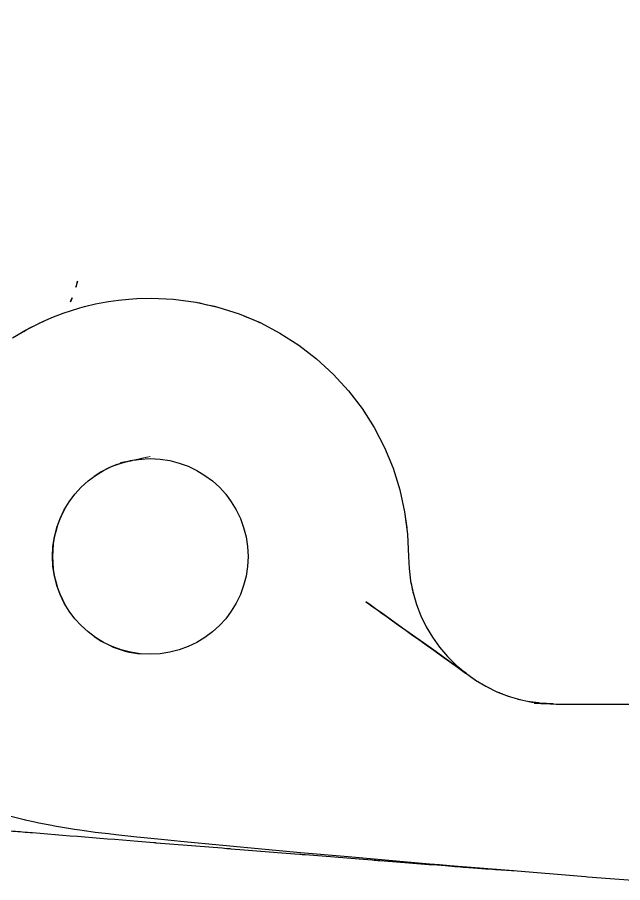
# Model space of a CAD drawing. Header units: millimetres. Extents: x -176 to 23, y -19 to 19.
# Drawn here: x -141.8 to -133.6, y -18.42 to -6.7 of the extents above; entities that cross this region are included whole.
import ezdxf

# ---------------------------------------------------------------- set-up
doc = ezdxf.new("R2010")
doc.units = ezdxf.units.MM
doc.linetypes.add('HIDDEN', pattern=[1.905, 1.27, -0.635])

msp = doc.modelspace()

# ---------------------------------------------------------------- linework, layer by layer
at = {"color": 7, "linetype": 'Continuous', "lineweight": 25}
for p, q in [((-140.452, -12.755), (-140.343, -12.72)), ((-136.553, -13.394), (-136.524, -13.611)), ((-135.726, -15.579), (-135.719, -15.585)), ((-135.635, -15.645), (-135.635, -15.645)), ((-135.492, -15.735), (-135.465, -15.75)), ((-135.451, -15.759), (-135.445, -15.762)), ((-135.149, -15.892), (-135.148, -15.892)), ((-135.017, -15.931), (-134.997, -15.937)), ((-134.989, -15.939), (-134.989, -15.939))]:
    msp.add_line(p, q, dxfattribs=at)
at = {"color": 7, "linetype": 'HIDDEN', "lineweight": 18}
for p, q in [((-140.511, -15.222), (-140.503, -15.226)), ((-135.152, -15.891), (-135.151, -15.891))]:
    msp.add_line(p, q, dxfattribs=at)
at = {"color": 7, "linetype": 'Continuous', "lineweight": 25, "flags": 128}
for points in [[(-140.998, -10.33), (-140.995, -10.315), (-140.986, -10.272), (-141.008, -10.354), (-140.998, -10.33)], [(-141.866, -11.039), (-141.735, -10.961), (-141.707, -10.944), (-141.464, -10.821), (-141.333, -10.764), (-141.182, -10.706), (-140.953, -10.632), (-140.891, -10.615), (-140.744, -10.58), (-140.593, -10.551), (-140.568, -10.546), (-140.43, -10.527), (-140.291, -10.514), (-140.18, -10.505), (-139.987, -10.5), (-139.683, -10.514), (-139.381, -10.555), (-139.084, -10.622), (-138.793, -10.715), (-138.512, -10.832), (-138.242, -10.973), (-137.986, -11.138), (-137.745, -11.323), (-137.521, -11.53), (-137.315, -11.755), (-137.13, -11.997), (-136.967, -12.254), (-136.826, -12.524), (-136.71, -12.806), (-136.619, -13.096), (-136.553, -13.394), (-136.513, -13.696), (-136.5, -14), (-136.493, -14.165), (-136.473, -14.329), (-136.439, -14.491), (-136.392, -14.649), (-136.332, -14.803), (-136.259, -14.952), (-136.174, -15.094), (-136.078, -15.228), (-135.971, -15.355), (-135.855, -15.471), (-135.728, -15.578), (-135.594, -15.674), (-135.452, -15.759), (-135.303, -15.832), (-135.149, -15.892), (-134.991, -15.939), (-134.829, -15.973), (-134.665, -15.993), (-134.5, -16), (-92.29, -16)], [(-141.071, -10.525), (-141.059, -10.498), (-141.081, -10.549), (-141.071, -10.525)], [(-140.452, -12.755), (-140.453, -12.755), (-140.56, -12.799)], [(-140.56, -12.799), (-140.663, -12.853), (-140.76, -12.915)], [(-140.76, -15.085), (-140.663, -15.147), (-140.563, -15.199)], [(-135.592, -15.675), (-135.583, -15.681), (-135.582, -15.682)], [(-134.825, -15.973), (-134.821, -15.973), (-134.799, -15.976)], [(-141.944, -17.503), (-141.707, -17.564), (-141.693, -17.568), (-141.562, -17.597), (-141.512, -17.607), (-141.333, -17.642), (-141.296, -17.649), (-141.025, -17.694), (-140.953, -17.704), (-140.894, -17.712), (-140.772, -17.729), (-140.748, -17.733), (-140.567, -17.754), (-140.466, -17.766), (-140.18, -17.796), (-140.081, -17.806), (-139.76, -17.839), (-139.59, -17.855), (-138.443, -17.964), (-137.963, -18.01), (-137.319, -18.066), (-136.217, -18.162), (-136.082, -18.174), (-135.94, -18.185), (-135.137, -18.251), (-134.101, -18.336), (-134.074, -18.338), (-133.03, -18.419)]]:
    msp.add_lwpolyline(points, dxfattribs=at)
at = {"color": 7, "linetype": 'HIDDEN', "lineweight": 18, "flags": 128}
for points in [[(-140.192, -12.69), (-140.23, -12.695), (-140.343, -12.72)], [(-140.563, -15.199), (-140.56, -15.201), (-140.553, -15.204)], [(-134.989, -15.939), (-134.987, -15.94), (-134.982, -15.941), (-134.841, -15.971), (-134.84, -15.971), (-134.84, -15.971)]]:
    msp.add_lwpolyline(points, dxfattribs=at)
at = {"color": 7, "linetype": 'Continuous', "lineweight": 25}
msp.add_circle((-140, -14), 1.325, dxfattribs=at)
for centre, radius, start, end in [((-140, -14), 1.325, 150.0001, 209.9999), ((-140.002, -14.013), 1.312, 245.1867, 265.0576)]:
    msp.add_arc(centre, radius, start, end, dxfattribs=at)
for points, knots in [([(-135.552, 18.217), (-135.543, 18.221), (-135.531, 18.225), (-135.956, 18.192), (-136.372, 18.159), (-136.715, 18.133), (-137.362, 18.082), (-137.657, 18.059), (-138.345, 18.004), (-138.635, 17.981), (-139.32, 17.926), (-139.647, 17.9), (-140.588, 17.824), (-141.27, 17.767), (-142.416, 17.674), (-143.134, 17.615), (-143.902, 17.552), (-145.049, 17.464), (-146.548, 17.341), (-147.986, 17.218), (-148.14, 17.197), (-148.415, 17.177), (-148.695, 17.147), (-149.023, 17.117), (-149.31, 17.089), (-149.62, 17.059), (-149.913, 17.03), (-150.538, 16.969), (-151.421, 16.881), (-152.606, 16.763), (-153.771, 16.648), (-154.982, 16.527), (-156.104, 16.416), (-157.086, 16.319), (-157.759, 16.249), (-158.365, 16.188), (-158.888, 16.131), (-159.465, 16.071), (-159.994, 16.012), (-160.396, 15.969), (-160.688, 15.936), (-160.835, 15.92), (-161.011, 15.899), (-161.182, 15.881), (-161.356, 15.859), (-161.52, 15.842), (-161.656, 15.821), (-161.836, 15.795), (-162.032, 15.764), (-162.296, 15.724), (-162.476, 15.694), (-162.663, 15.666), (-162.878, 15.62), (-163.121, 15.574), (-163.328, 15.53), (-163.556, 15.486), (-163.859, 15.407), (-164.13, 15.343), (-164.308, 15.297), (-164.479, 15.255), (-164.733, 15.164), (-165.058, 15.077), (-165.344, 14.965), (-165.575, 14.882), (-165.761, 14.81), (-165.968, 14.732), (-166.211, 14.605), (-166.532, 14.473), (-166.836, 14.301), (-167.1, 14.179), (-167.395, 13.998), (-167.6, 13.88), (-167.782, 13.767), (-167.991, 13.642), (-168.203, 13.48), (-168.526, 13.271), (-168.779, 13.065), (-169.068, 12.862), (-169.351, 12.615), (-169.648, 12.383), (-169.951, 12.102), (-170.274, 11.821), (-170.551, 11.534), (-170.908, 11.19), (-171.139, 10.925), (-171.424, 10.621), (-171.591, 10.413), (-171.757, 10.216), (-171.943, 9.999), (-172.11, 9.763), (-172.356, 9.456), (-172.546, 9.167), (-172.758, 8.882), (-172.962, 8.546), (-173.145, 8.278), (-173.354, 7.9), (-173.513, 7.645), (-173.72, 7.231), (-173.859, 6.985), (-174.057, 6.541), (-174.179, 6.3), (-174.362, 5.831), (-174.469, 5.592), (-174.552, 5.346), (-174.619, 5.145), (-174.715, 4.852), (-174.788, 4.66), (-174.909, 4.219), (-174.879, 4.327), (-174.989, 3.959), (-175.026, 3.791), (-175.064, 3.642), (-175.199, 3.041), (-175.179, 3.141), (-175.295, 2.496), (-175.323, 2.321), (-175.328, 2.308), (-175.403, 1.715), (-175.408, 1.658), (-175.449, 1.303), (-175.47, 0.959), (-175.479, 0.778), (-175.489, 0.563), (-175.502, 0.25), (-175.497, -0.101), (-175.497, -0.236), (-175.477, -0.638), (-175.481, -0.771), (-175.459, -1.044), (-175.458, -1.262), (-175.422, -1.551), (-175.444, -1.376), (-175.369, -1.986), (-175.342, -2.177), (-175.295, -2.537), (-175.228, -2.879), (-175.197, -3.04), (-175.087, -3.589), (-175.053, -3.651), (-175.018, -3.84), (-174.906, -4.224), (-174.842, -4.512), (-174.645, -5.064), (-174.547, -5.36), (-174.484, -5.509), (-174.363, -5.862), (-174.153, -6.327), (-174.048, -6.593), (-173.813, -7.051), (-173.684, -7.331), (-173.433, -7.764), (-173.274, -8.066), (-173.013, -8.468), (-172.812, -8.804), (-172.551, -9.164), (-172.29, -9.55), (-172.041, -9.855), (-171.787, -10.191), (-171.585, -10.42), (-171.413, -10.623), (-171.208, -10.866), (-171.012, -11.059), (-170.724, -11.377), (-170.495, -11.588), (-170.215, -11.874), (-169.949, -12.103), (-169.7, -12.335), (-169.41, -12.57), (-169.108, -12.831), (-168.764, -13.082), (-168.384, -13.376), (-168.079, -13.569), (-167.82, -13.748), (-167.581, -13.886), (-167.301, -14.068), (-166.908, -14.267), (-166.497, -14.497), (-166.104, -14.658), (-165.818, -14.792), (-165.536, -14.892), (-165.067, -15.085), (-164.616, -15.202), (-164.339, -15.291), (-164.044, -15.361), (-163.646, -15.471), (-163.097, -15.577), (-162.705, -15.66), (-162.321, -15.72), (-162.034, -15.764), (-161.76, -15.806), (-161.511, -15.843), (-161.296, -15.867), (-161.087, -15.891), (-160.884, -15.914), (-160.705, -15.934), (-160.372, -15.972), (-159.967, -16.015), (-159.365, -16.082), (-158.794, -16.141), (-158.159, -16.209), (-157.607, -16.265), (-156.686, -16.36), (-155.756, -16.449), (-154.514, -16.574), (-153.471, -16.677), (-152.287, -16.795), (-151.191, -16.903), (-150.386, -16.984), (-149.865, -17.035), (-149.555, -17.066), (-149.254, -17.094), (-148.933, -17.125), (-148.647, -17.152), (-148.296, -17.185), (-147.938, -17.221), (-146.99, -17.304), (-145.245, -17.444), (-143.371, -17.595), (-142.487, -17.668), (-141.776, -17.727), (-141.127, -17.779), (-140.528, -17.828), (-139.938, -17.876), (-139.594, -17.904), (-139.282, -17.929), (-138.598, -17.983), (-138.284, -18.009), (-137.605, -18.062), (-137.282, -18.088), (-136.608, -18.141), (-136.26, -18.168), (-135.444, -18.232), (-135.247, -18.245), (-135.074, -18.256)], [0, 0, 0, 0, 0.006682, 0.008688, 0.009813, 0.017374, 0.017534, 0.02621, 0.026315, 0.035026, 0.035052, 0.043837, 0.044546, 0.060627, 0.061385, 0.07782, 0.078977, 0.082831, 0.114027, 0.118765, 0.120359, 0.122142, 0.126221, 0.128764, 0.132605, 0.135382, 0.139084, 0.142011, 0.156599, 0.168526, 0.184684, 0.194957, 0.212189, 0.221381, 0.229931, 0.23469, 0.242434, 0.248023, 0.254822, 0.26129, 0.262846, 0.264773, 0.266101, 0.268704, 0.269435, 0.271657, 0.272903, 0.273497, 0.276355, 0.279038, 0.280027, 0.281603, 0.283779, 0.286061, 0.28776, 0.289414, 0.291856, 0.295981, 0.296331, 0.296552, 0.300434, 0.303365, 0.304913, 0.308391, 0.309481, 0.310009, 0.313985, 0.316436, 0.318773, 0.322825, 0.323772, 0.327546, 0.328785, 0.329195, 0.333699, 0.335556, 0.338902, 0.341954, 0.344471, 0.348398, 0.351473, 0.354934, 0.359255, 0.361537, 0.36746, 0.368152, 0.37207, 0.374125, 0.374822, 0.379381, 0.381518, 0.38483, 0.388182, 0.390496, 0.394825, 0.396365, 0.401456, 0.402402, 0.408079, 0.408587, 0.414697, 0.414895, 0.421309, 0.421311, 0.421443, 0.426677, 0.429589, 0.432178, 0.435652, 0.44314, 0.444219, 0.450244, 0.457967, 0.45996, 0.46566, 0.471078, 0.47258, 0.479355, 0.482583, 0.483198, 0.488189, 0.489726, 0.491237, 0.49662, 0.497113, 0.500096, 0.511028, 0.511216, 0.511317, 0.517775, 0.51778, 0.517785, 0.532612, 0.537623, 0.538266, 0.543696, 0.546146, 0.547446, 0.55957, 0.560381, 0.56113, 0.569002, 0.575892, 0.576095, 0.576483, 0.582822, 0.583028, 0.589439, 0.590011, 0.596062, 0.597199, 0.602692, 0.604684, 0.609332, 0.612597, 0.615989, 0.621126, 0.622672, 0.626662, 0.629041, 0.629353, 0.634728, 0.635968, 0.640221, 0.642573, 0.646098, 0.649105, 0.651174, 0.655551, 0.659182, 0.661953, 0.667695, 0.668312, 0.669916, 0.674681, 0.676729, 0.681067, 0.686568, 0.687487, 0.689055, 0.694122, 0.700343, 0.700914, 0.701476, 0.70803, 0.711407, 0.715816, 0.718407, 0.721699, 0.723929, 0.725714, 0.728704, 0.729679, 0.732633, 0.734153, 0.736127, 0.743234, 0.749404, 0.757663, 0.762734, 0.771887, 0.77604, 0.794784, 0.80245, 0.820253, 0.828874, 0.845466, 0.855381, 0.859262, 0.862008, 0.866039, 0.868624, 0.872727, 0.875236, 0.879373, 0.881896, 0.911648, 0.917303, 0.934829, 0.934865, 0.937281, 0.952295, 0.952403, 0.952546, 0.961167, 0.96162, 0.969958, 0.970615, 0.978761, 0.979644, 0.987556, 0.988984, 1, 1, 1, 1]), ([(-139.38, -10.555), (-139.38, -10.555), (-139.374, -10.557), (-139.083, -10.622), (-139.084, -10.622), (-139.084, -10.622)], [0, 0, 0, 0, 0.002454, 0.995949, 1, 1, 1, 1]), ([(-141.734, -10.961), (-141.732, -10.96), (-141.728, -10.957), (-141.738, -10.963), (-141.728, -10.958), (-141.717, -10.953), (-141.711, -10.942), (-141.47, -10.823), (-141.462, -10.82), (-141.483, -10.829), (-141.391, -10.789), (-141.333, -10.764)], [0, 0, 0, 0, 0.058896, 0.134686, 0.148691, 0.149805, 0.305659, 0.73084, 0.738637, 0.837117, 1, 1, 1, 1]), ([(-138.793, -10.715), (-138.653, -10.773), (-138.512, -10.832), (-138.512, -10.832), (-138.512, -10.832)], [0, 0, 0, 0, 0.996458, 1, 1, 1, 1]), ([(-140.33, -12.717), (-140.396, -12.732), (-140.471, -12.749), (-140.27, -12.704), (-140.248, -12.7)], [0, 0, 0, 0, 0.894494, 1, 1, 1, 1]), ([(-140.199, -12.691), (-140.197, -12.691), (-140.188, -12.69), (-140.147, -12.684), (-140.115, -12.68)], [0, 0, 0, 0, 0.21384, 1, 1, 1, 1]), ([(-135.703, -15.596), (-135.712, -15.59), (-138.072, -13.905), (-136.897, -14.744), (-135.726, -15.579)], [0, 0, 0, 0, 0.003556, 1, 1, 1, 1]), ([(-136.473, -14.329), (-136.473, -14.329), (-136.473, -14.329), (-136.437, -14.498), (-136.439, -14.491), (-136.439, -14.491), (-136.439, -14.491), (-136.439, -14.491)], [0, 0, 0, 0, 0.00248, 0.998612, 0.999451, 0.999613, 1, 1, 1, 1]), ([(-135.635, -15.645), (-135.618, -15.657), (-135.584, -15.682), (-135.589, -15.677), (-135.592, -15.675)], [0, 0, 0, 0, 0.499702, 1, 1, 1, 1]), ([(-135.465, -15.75), (-135.46, -15.754), (-135.449, -15.761), (-135.45, -15.76), (-135.451, -15.759)], [0, 0, 0, 0, 0.499901, 1, 1, 1, 1]), ([(-135.151, -15.891), (-135.15, -15.891), (-135.149, -15.892), (-135.149, -15.892), (-135.149, -15.892)], [0, 0, 0, 0, 0.296982, 1, 1, 1, 1]), ([(-134.997, -15.937), (-134.995, -15.938), (-134.99, -15.939), (-134.99, -15.939), (-134.989, -15.939)], [0, 0, 0, 0, 0.4999437, 1, 1, 1, 1]), ([(-134.535, -15.999), (-134.539, -15.998), (-134.553, -15.997), (-134.917, -15.983), (-134.779, -15.988), (-134.661, -15.993)], [0, 0, 0, 0, 0.058392, 0.191979, 1, 1, 1, 1]), ([(-134.736, -15.984), (-134.74, -15.984), (-134.783, -15.978), (-134.872, -15.968), (-134.844, -15.971), (-134.825, -15.973)], [0, 0, 0, 0, 0.030985, 0.329896, 1, 1, 1, 1]), ([(-134.661, -15.993), (-134.659, -15.993), (-134.651, -15.993), (-134.642, -15.994), (-134.634, -15.994)], [0, 0, 0, 0, 0.135022, 1, 1, 1, 1])]:
    msp.add_open_spline(points, degree=3, knots=knots, dxfattribs=at)
at = {"color": 7, "linetype": 'HIDDEN', "lineweight": 18}
for points, knots in [([(-140.248, -12.7), (-140.242, -12.698), (-139.762, -12.592), (-140.275, -12.706), (-140.215, -12.694), (-140.199, -12.691)], [0, 0, 0, 0, 0.009344, 0.728002, 1, 1, 1, 1]), ([(-135.719, -15.585), (-135.718, -15.586), (-135.714, -15.589), (-135.707, -15.595), (-135.68, -15.615), (-135.655, -15.632), (-135.635, -15.645)], [0, 0, 0, 0, 0.02084, 0.13285, 0.301102, 1, 1, 1, 1]), ([(-135.582, -15.682), (-135.577, -15.685), (-135.549, -15.705), (-135.518, -15.721), (-135.492, -15.735)], [0, 0, 0, 0, 0.15409, 1, 1, 1, 1]), ([(-135.445, -15.762), (-135.444, -15.763), (-135.441, -15.764), (-135.398, -15.79), (-135.352, -15.81), (-135.308, -15.829)], [0, 0, 0, 0, 0.027393, 0.055501, 1, 1, 1, 1]), ([(-135.303, -15.832), (-135.303, -15.832), (-135.3, -15.833), (-135.253, -15.85), (-135.204, -15.873), (-135.156, -15.889), (-135.152, -15.891)], [0, 0, 0, 0, 0.001644, 0.06372, 0.926536, 1, 1, 1, 1]), ([(-135.148, -15.892), (-135.145, -15.893), (-135.14, -15.895), (-135.097, -15.909), (-135.056, -15.921), (-135.017, -15.931)], [0, 0, 0, 0, 0.05785, 0.115005, 1, 1, 1, 1]), ([(-134.84, -15.971), (-134.84, -15.971), (-134.839, -15.971), (-134.811, -15.977), (-134.889, -15.96), (-134.878, -15.963), (-134.871, -15.964)], [0, 0, 0, 0, 0.1453545, 0.6689252, 0.779399, 1, 1, 1, 1]), ([(-134.799, -15.976), (-134.764, -15.982), (-134.727, -15.989), (-134.69, -15.991), (-134.689, -15.991)], [0, 0, 0, 0, 0.954857, 1, 1, 1, 1]), ([(-134.689, -15.991), (-134.679, -15.992), (-134.664, -15.994), (-134.716, -15.987), (-134.736, -15.984)], [0, 0, 0, 0, 0.618352, 1, 1, 1, 1]), ([(-134.634, -15.994), (-134.605, -15.996), (-134.564, -16), (-134.522, -16), (-134.511, -16)], [0, 0, 0, 0, 0.72041, 1, 1, 1, 1]), ([(-134.5, -16), (-134.455, -16.003), (-134.406, -16.006), (-134.527, -15.999), (-134.535, -15.999)], [0, 0, 0, 0, 0.9310665, 1, 1, 1, 1])]:
    msp.add_open_spline(points, degree=3, knots=knots, dxfattribs=at)

doc.saveas('drawing.dxf')
